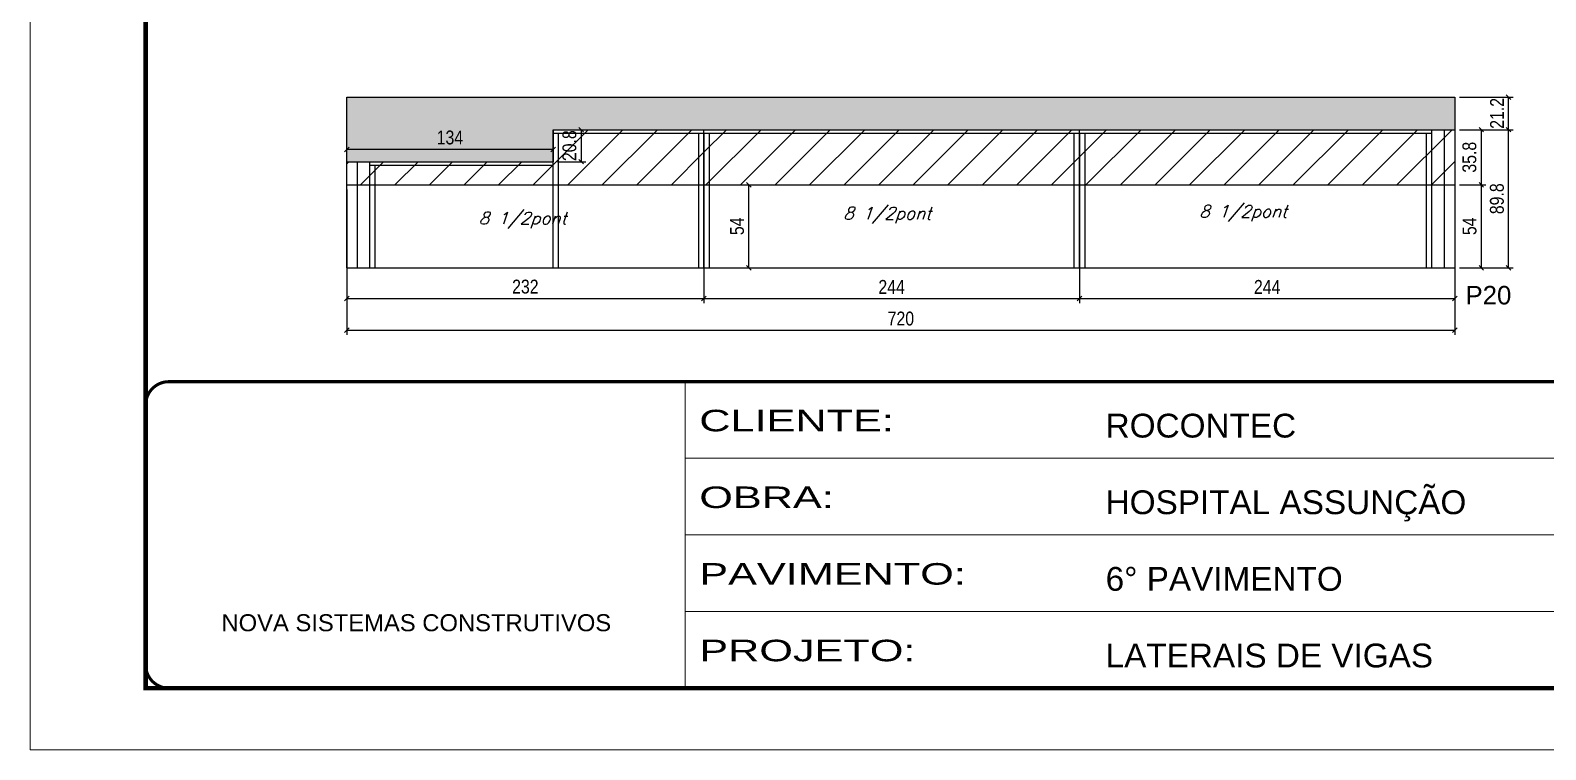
# Model space of a CAD drawing. Extents: x -20960 to -5926, y -2106 to 21915.
# Drawn here: x -10608 to -9624, y 18568 to 19036 of the extents above; entities that cross this region are included whole.
import ezdxf

# ---------------------------------------------------------------- set-up
doc = ezdxf.new("R2010")
doc.units = 0
doc.linetypes.add('CONTINUO', pattern=[0])
doc.linetypes.add('DASHED', pattern=[0.75, 0.5, -0.25])
for name, color, linetype in [('5', 5, 'Continuous'), ('COTA', 241, 'Continuous'), ('Painéis', 200, 'Continuous'), ('Reaproveitamento', 251, 'Continuous'), ('SARR_2.2x7', 40, 'Continuous'), ('SARR_3.5x7', 81, 'Continuous'), ('texto', 7, 'Continuous')]:
    doc.layers.add(name, color=color, linetype=linetype)
doc.layers.add('Folhas', color=255, linetype='Continuous', lineweight=9)
doc.layers.add('SARRAFO DE PRESSAO', color=251, linetype='DASHED', lineweight=9)
doc.styles.add('ARIAL', font='arial.ttf')
doc.styles.add('COTA TECNICA-50', font='techl___.ttf', dxfattribs={"height": 9})
doc.styles.add('Romans', font='romans.shx')
doc.styles.get("Standard").update_dxf_attribs({"font": 'arial.ttf'})
doc.styles.add('Tecnologia', font='')
doc.styles.get('Tecnologia').set_extended_font_data('Forgotten Futurist')
doc.dimstyles.new('COTA PAINEL-50', dxfattribs={"dimtxt": 9, "dimasz": 3, "dimexe": 3, "dimexo": 3, "dimgap": 3, "dimtad": 1, "dimdec": 1, "dimzin": 12, "dimdsep": 46, "dimtxsty": 'COTA TECNICA-50', "dimblk1": 'OBLIQUE', "dimblk2": 'OBLIQUE', "dimsah": 1, "dimcen": 0.9, "dimclrd": 4, "dimclre": 4, "dimclrt": 240, "dimadec": 1, "dimazin": 3, "dimtfac": 1, "dimtdec": 1, "dimtmove": 0, "dimatfit": 3, "dimfxl": 1, "dimtolj": 1, "dimtzin": 12, "dimarcsym": 0})
pattern_1 = [(45, (1585, 0), (-11.22532, 11.22532), [])]

# ---------------------------------------------------------------- blocks, each defined once
blk = doc.blocks.new('9999999999')
at = {"color": 30, "linetype": 'CONTINUO'}
for p, q in [((98564.56, 34230.21), (98564.56, 34429.45)), ((98564.56, 34379.64), (99583.98, 34379.64)), ((98564.56, 34329.83), (99487.98, 34329.83)), ((98564.56, 34280.02), (99487.98, 34280.02))]:
    blk.add_line(p, q, dxfattribs=at)
at = {"color": 30, "linetype": 'CONTINUO', "const_width": 2}
blk.add_lwpolyline([(99583.98, 34230.21), (99583.98, 34414.45, 0.414214), (99568.98, 34429.45), (98228.98, 34429.45, 0.414214), (98213.98, 34414.45), (98213.98, 34245.21, 0.414214), (98228.98, 34230.21), (99583.98, 34230.21)], format="xyb", dxfattribs=at)
at = {"layer": 'Folhas'}
blk.add_lwpolyline([(98138.98, 34190.21), (99623.98, 34190.21), (99623.98, 35240.21), (98138.98, 35240.21)], close=True, dxfattribs=at)
at = {"layer": 'Folhas', "color": 30, "const_width": 3}
blk.add_lwpolyline([(98213.98, 34230.21), (99583.98, 34230.21), (99583.98, 35200.21), (98213.98, 35200.21)], close=True, dxfattribs=at)
at = {"color": 7, "linetype": 'Continuous', "ltscale": 5, "style": 'ARIAL'}
for s, height, p in [('ROCONTEC', 15.483, (98837.68, 34393.13)), ('HOSPITAL ASSUNÇÃO', 15.4829, (98837.68, 34343.32)), ('6° PAVIMENTO', 15.4829, (98837.68, 34293.51)), ('NOVA SISTEMAS CONSTRUTIVOS', 11.0592, (98263.19, 34267.21)), ('LATERAIS DE VIGAS', 15.4829, (98837.68, 34243.7))]:
    blk.add_text(s, height=height, dxfattribs=at).set_placement(p)
at = {"layer": 'Folhas', "color": 7, "style": 'Tecnologia', "width": 1.5}
for s, p in [('CLIENTE:', (98573.65, 34397.17)), ('OBRA:', (98573.65, 34347.31)), ('PAVIMENTO:', (98573.65, 34297.5)), ('PROJETO:', (98573.65, 34247.69))]:
    blk.add_text(s, height=14, dxfattribs=at).set_placement(p)
blk = doc.blocks.new('_Oblique')
at = {"color": 0, "linetype": 'ByBlock', "lineweight": -2}
blk.add_line((-0.5, -0.5), (0.5, 0.5), dxfattribs=at)
blk = doc.blocks.new('*D359')
at = {"layer": 'COTA', "color": 4, "lineweight": -2, "transparency": 16777216}
for p, q in [((-9679.86, 18971.3), (-9644.96, 18971.3)), ((-9647.96, 18881.5), (-9647.96, 18971.3)), ((-9679.86, 18881.5), (-9644.96, 18881.5))]:
    blk.add_line(p, q, dxfattribs=at)
at = {"layer": 'Defpoints', "color": 0, "transparency": 16777216}
for p in [(-9682.86, 18971.3), (-9647.96, 18971.3), (-9682.86, 18881.5)]:
    blk.add_point(p, dxfattribs=at)
at = {"layer": 'COTA', "color": 4, "lineweight": -2, "transparency": 16777216, "xscale": 3, "yscale": 3, "zscale": 3}
for p, rotation in [((-9647.96, 18971.3), 90), ((-9647.96, 18881.5), 270)]:
    blk.add_blockref('_Oblique', p, dxfattribs=dict(at, rotation=rotation))
at = {"layer": 'COTA', "color": 240, "transparency": 16777216, "insert": (-9655.55, 18926.4), "char_height": 9, "attachment_point": 5, "rotation": 90, "style": 'COTA TECNICA-50'}
blk.add_mtext('\\A1;89.8', dxfattribs=at)
blk = doc.blocks.new('*D382')
at = {"layer": 'COTA', "color": 4, "lineweight": -2, "transparency": 16777216}
for p, q in [((-9679.86, 18992.5), (-9644.96, 18992.5)), ((-9647.96, 18971.3), (-9647.96, 18992.5)), ((-9679.86, 18971.3), (-9644.96, 18971.3))]:
    blk.add_line(p, q, dxfattribs=at)
at = {"layer": 'Defpoints', "color": 0, "transparency": 16777216}
for p in [(-9682.86, 18992.5), (-9647.96, 18992.5), (-9682.86, 18971.3)]:
    blk.add_point(p, dxfattribs=at)
at = {"layer": 'COTA', "color": 4, "lineweight": -2, "transparency": 16777216, "xscale": 3, "yscale": 3, "zscale": 3}
for p, rotation in [((-9647.96, 18992.5), 90), ((-9647.96, 18971.3), 270)]:
    blk.add_blockref('_Oblique', p, dxfattribs=dict(at, rotation=rotation))
at = {"layer": 'COTA', "color": 240, "transparency": 16777216, "insert": (-9655.51, 18981.9), "char_height": 9, "attachment_point": 5, "rotation": 90, "style": 'COTA TECNICA-50'}
blk.add_mtext('\\A1;21.2', dxfattribs=at)
blk = doc.blocks.new('*D383')
at = {"layer": 'COTA', "color": 4, "lineweight": -2, "transparency": 16777216}
for p, q in [((-10170.86, 18932.5), (-10170.86, 18858.53)), ((-10402.86, 18878.5), (-10402.86, 18858.53)), ((-10402.86, 18861.53), (-10170.86, 18861.53))]:
    blk.add_line(p, q, dxfattribs=at)
at = {"layer": 'Defpoints', "color": 0, "transparency": 16777216}
for p in [(-10170.86, 18935.5), (-10402.86, 18881.5), (-10170.86, 18861.53)]:
    blk.add_point(p, dxfattribs=at)
at = {"layer": 'COTA', "color": 4, "lineweight": -2, "transparency": 16777216, "xscale": 3, "yscale": 3, "zscale": 3, "rotation": 180}
blk.add_blockref('_Oblique', (-10402.86, 18861.53), dxfattribs=at)
at = {"layer": 'COTA', "color": 4, "lineweight": -2, "transparency": 16777216, "xscale": 3, "yscale": 3, "zscale": 3}
blk.add_blockref('_Oblique', (-10170.86, 18861.53), dxfattribs=at)
at = {"layer": 'COTA', "color": 240, "transparency": 16777216, "insert": (-10286.86, 18869.23), "char_height": 9, "attachment_point": 5, "style": 'COTA TECNICA-50'}
blk.add_mtext('\\A1;232', dxfattribs=at)
blk = doc.blocks.new('*D384')
at = {"layer": 'COTA', "color": 4, "lineweight": -2, "transparency": 16777216}
for p, q in [((-10170.86, 18932.5), (-10170.86, 18858.53)), ((-9926.86, 18932.5), (-9926.86, 18858.53)), ((-10170.86, 18861.53), (-9926.86, 18861.53))]:
    blk.add_line(p, q, dxfattribs=at)
at = {"layer": 'Defpoints', "color": 0, "transparency": 16777216}
for p in [(-10170.86, 18935.5), (-9926.86, 18935.5), (-9926.86, 18861.53)]:
    blk.add_point(p, dxfattribs=at)
at = {"layer": 'COTA', "color": 4, "lineweight": -2, "transparency": 16777216, "xscale": 3, "yscale": 3, "zscale": 3, "rotation": 180}
blk.add_blockref('_Oblique', (-10170.86, 18861.53), dxfattribs=at)
at = {"layer": 'COTA', "color": 4, "lineweight": -2, "transparency": 16777216, "xscale": 3, "yscale": 3, "zscale": 3}
blk.add_blockref('_Oblique', (-9926.86, 18861.53), dxfattribs=at)
at = {"layer": 'COTA', "color": 240, "transparency": 16777216, "insert": (-10048.86, 18869.09), "char_height": 9, "attachment_point": 5, "style": 'COTA TECNICA-50'}
blk.add_mtext('\\A1;244', dxfattribs=at)
blk = doc.blocks.new('*D385')
at = {"layer": 'COTA', "color": 4, "lineweight": -2, "transparency": 16777216}
for p, q in [((-9926.86, 18932.5), (-9926.86, 18858.53)), ((-9682.86, 18932.5), (-9682.86, 18858.53)), ((-9926.86, 18861.53), (-9682.86, 18861.53))]:
    blk.add_line(p, q, dxfattribs=at)
at = {"layer": 'Defpoints', "color": 0, "transparency": 16777216}
for p in [(-9926.86, 18935.5), (-9682.86, 18935.5), (-9682.86, 18861.53)]:
    blk.add_point(p, dxfattribs=at)
at = {"layer": 'COTA', "color": 4, "lineweight": -2, "transparency": 16777216, "xscale": 3, "yscale": 3, "zscale": 3, "rotation": 180}
blk.add_blockref('_Oblique', (-9926.86, 18861.53), dxfattribs=at)
at = {"layer": 'COTA', "color": 4, "lineweight": -2, "transparency": 16777216, "xscale": 3, "yscale": 3, "zscale": 3}
blk.add_blockref('_Oblique', (-9682.86, 18861.53), dxfattribs=at)
at = {"layer": 'COTA', "color": 240, "transparency": 16777216, "insert": (-9804.86, 18869.09), "char_height": 9, "attachment_point": 5, "style": 'COTA TECNICA-50'}
blk.add_mtext('\\A1;244', dxfattribs=at)
blk = doc.blocks.new('*D386')
at = {"layer": 'COTA', "color": 4, "lineweight": -2, "transparency": 16777216}
for p, q in [((-10402.86, 18953.5), (-10402.86, 18961.49)), ((-10268.86, 18958.49), (-10402.86, 18958.49)), ((-10268.86, 18953.5), (-10268.86, 18961.49))]:
    blk.add_line(p, q, dxfattribs=at)
at = {"layer": 'Defpoints', "color": 0, "transparency": 16777216}
for p in [(-10402.86, 18958.49), (-10402.86, 18950.5), (-10268.86, 18950.5)]:
    blk.add_point(p, dxfattribs=at)
at = {"layer": 'COTA', "color": 4, "lineweight": -2, "transparency": 16777216, "xscale": 3, "yscale": 3, "zscale": 3, "rotation": 180}
blk.add_blockref('_Oblique', (-10402.86, 18958.49), dxfattribs=at)
at = {"layer": 'COTA', "color": 4, "lineweight": -2, "transparency": 16777216, "xscale": 3, "yscale": 3, "zscale": 3}
blk.add_blockref('_Oblique', (-10268.86, 18958.49), dxfattribs=at)
at = {"layer": 'COTA', "color": 240, "transparency": 16777216, "insert": (-10335.86, 18966.19), "char_height": 9, "attachment_point": 5, "style": 'COTA TECNICA-50'}
blk.add_mtext('\\A1;134', dxfattribs=at)
blk = doc.blocks.new('*D387')
at = {"layer": 'COTA', "color": 4, "lineweight": -2, "transparency": 16777216}
for p, q in [((-10265.86, 18971.3), (-10247.59, 18971.3)), ((-10250.59, 18971.3), (-10250.59, 18950.5)), ((-10265.86, 18950.5), (-10247.59, 18950.5))]:
    blk.add_line(p, q, dxfattribs=at)
at = {"layer": 'Defpoints', "color": 0, "transparency": 16777216}
for p in [(-10268.86, 18971.3), (-10268.86, 18950.5), (-10250.59, 18950.5)]:
    blk.add_point(p, dxfattribs=at)
at = {"layer": 'COTA', "color": 4, "lineweight": -2, "transparency": 16777216, "xscale": 3, "yscale": 3, "zscale": 3}
for p, rotation in [((-10250.59, 18971.3), 90), ((-10250.59, 18950.5), 270)]:
    blk.add_blockref('_Oblique', p, dxfattribs=dict(at, rotation=rotation))
at = {"layer": 'COTA', "color": 240, "transparency": 16777216, "insert": (-10258.2, 18960.9), "char_height": 9, "attachment_point": 5, "rotation": 90, "style": 'COTA TECNICA-50'}
blk.add_mtext('\\A1;20.8', dxfattribs=at)
blk = doc.blocks.new('*D391')
at = {"layer": 'COTA', "color": 4, "lineweight": -2, "transparency": 16777216}
for p, q in [((-10164.34, 18935.5), (-10138.71, 18935.5)), ((-10141.71, 18881.5), (-10141.71, 18935.5)), ((-10164.34, 18881.5), (-10138.71, 18881.5))]:
    blk.add_line(p, q, dxfattribs=at)
at = {"layer": 'Defpoints', "color": 0, "transparency": 16777216}
for p in [(-10167.34, 18935.5), (-10141.71, 18935.5), (-10167.34, 18881.5)]:
    blk.add_point(p, dxfattribs=at)
at = {"layer": 'COTA', "color": 4, "lineweight": -2, "transparency": 16777216, "xscale": 3, "yscale": 3, "zscale": 3}
for p, rotation in [((-10141.71, 18935.5), 90), ((-10141.71, 18881.5), 270)]:
    blk.add_blockref('_Oblique', p, dxfattribs=dict(at, rotation=rotation))
at = {"layer": 'COTA', "color": 240, "transparency": 16777216, "insert": (-10149.31, 18908.5), "char_height": 9, "attachment_point": 5, "rotation": 90, "style": 'COTA TECNICA-50'}
blk.add_mtext('\\A1;54', dxfattribs=at)
blk = doc.blocks.new('*D393')
at = {"layer": 'COTA', "color": 4, "lineweight": -2, "transparency": 16777216}
for p, q in [((-10402.86, 18932.5), (-10402.86, 18837.89)), ((-9682.86, 18932.5), (-9682.86, 18837.89)), ((-10402.86, 18840.89), (-9682.86, 18840.89))]:
    blk.add_line(p, q, dxfattribs=at)
at = {"layer": 'Defpoints', "color": 0, "transparency": 16777216}
for p in [(-10402.86, 18935.5), (-9682.86, 18935.5), (-9682.86, 18840.89)]:
    blk.add_point(p, dxfattribs=at)
at = {"layer": 'COTA', "color": 4, "lineweight": -2, "transparency": 16777216, "xscale": 3, "yscale": 3, "zscale": 3, "rotation": 180}
blk.add_blockref('_Oblique', (-10402.86, 18840.89), dxfattribs=at)
at = {"layer": 'COTA', "color": 4, "lineweight": -2, "transparency": 16777216, "xscale": 3, "yscale": 3, "zscale": 3}
blk.add_blockref('_Oblique', (-9682.86, 18840.89), dxfattribs=at)
at = {"layer": 'COTA', "color": 240, "transparency": 16777216, "insert": (-10042.86, 18848.48), "char_height": 9, "attachment_point": 5, "style": 'COTA TECNICA-50'}
blk.add_mtext('\\A1;720', dxfattribs=at)
blk = doc.blocks.new('*D361')
at = {"layer": 'COTA', "color": 4, "lineweight": -2, "transparency": 16777216}
for p, q in [((-9679.86, 18935.5), (-9662.7, 18935.5)), ((-9665.7, 18881.5), (-9665.7, 18935.5)), ((-9679.86, 18881.5), (-9662.7, 18881.5))]:
    blk.add_line(p, q, dxfattribs=at)
at = {"layer": 'Defpoints', "color": 0, "transparency": 16777216}
for p in [(-9682.86, 18935.5), (-9665.7, 18935.5), (-9682.86, 18881.5)]:
    blk.add_point(p, dxfattribs=at)
at = {"layer": 'COTA', "color": 4, "lineweight": -2, "transparency": 16777216, "xscale": 3, "yscale": 3, "zscale": 3}
for p, rotation in [((-9665.7, 18935.5), 90), ((-9665.7, 18881.5), 270)]:
    blk.add_blockref('_Oblique', p, dxfattribs=dict(at, rotation=rotation))
at = {"layer": 'COTA', "color": 240, "transparency": 16777216, "insert": (-9673.3, 18908.5), "char_height": 9, "attachment_point": 5, "rotation": 90, "style": 'COTA TECNICA-50'}
blk.add_mtext('\\A1;54', dxfattribs=at)
blk = doc.blocks.new('*D362')
at = {"layer": 'COTA', "color": 4, "lineweight": -2, "transparency": 16777216}
for p, q in [((-9679.86, 18971.3), (-9662.7, 18971.3)), ((-9665.7, 18935.5), (-9665.7, 18971.3)), ((-9679.86, 18935.5), (-9662.7, 18935.5))]:
    blk.add_line(p, q, dxfattribs=at)
at = {"layer": 'Defpoints', "color": 0, "transparency": 16777216}
for p in [(-9682.86, 18971.3), (-9665.7, 18971.3), (-9682.86, 18935.5)]:
    blk.add_point(p, dxfattribs=at)
at = {"layer": 'COTA', "color": 4, "lineweight": -2, "transparency": 16777216, "xscale": 3, "yscale": 3, "zscale": 3}
for p, rotation in [((-9665.7, 18971.3), 90), ((-9665.7, 18935.5), 270)]:
    blk.add_blockref('_Oblique', p, dxfattribs=dict(at, rotation=rotation))
at = {"layer": 'COTA', "color": 240, "transparency": 16777216, "insert": (-9673.42, 18953.4), "char_height": 9, "attachment_point": 5, "rotation": 90, "style": 'COTA TECNICA-50'}
blk.add_mtext('\\A1;35.8', dxfattribs=at)

msp = doc.modelspace()

# ---------------------------------------------------------------- hatches: boundary and pattern name
at = {"layer": 'COTA', "linetype": 'ByBlock'}
h = msp.add_hatch(dxfattribs=at)
h.set_pattern_fill('AR-CONC', color=256, scale=0.03)
h.set_pattern_definition([(50, (1585, 0), (5.4655401, -0.4781726), [0.5715, -6.2865]), (355, (1585, 0), (-1.0573026, 5.7317054), [0.4572, -5.0292175]), (100.451445, (1585.4555, -0.04), (4.4082374, 5.2535326), [0.4857003, -5.3427073]), (46.1842, (1585, 1.524), (8.1323712, -1.2612698), [0.85725, -9.42975]), (96.635558, (1585.678, 1.419), (7.122124, 7.4227837), [0.7285507, -8.0140682]), (351.18415, (1585, 1.524), (7.122124, 7.4227837), [0.685799, -7.543792]), (21, (1585.762, 1.143), (4.5484317, -3.06795595), [0.5715, -6.2865]), (326, (1585.762, 1.143), (1.8540609, 5.525639), [0.4572, -5.0292]), (71.451445, (1586.141, 0.8873), (6.4024926, 2.4576831), [0.4857003, -5.3426981]), (37.5, (1585, 0), (0.0926581, 2.53665117), [0, -4.96824, 0, -5.1054, 0, -5.04825]), (7.5, (1585, 0), (2.00458988, 3.00541724), [0, -2.91084, 0, -4.85394, 0, -1.92405]), (327.5, (1583.3007, 0), (4.06771786, -0.17186232), [0, -1.905, 0, -5.9436, 0, -7.8867]), (317.5, (1582.5387, 0), (4.44387544, 0.76279473), [0, -2.4765, 0, -3.94716, 0, -5.6007])])
h.paths.add_polyline_path([(-10402.86, 18992.5), (-10402.86, 18950.5), (-10268.86, 18950.5), (-10268.86, 18971.3), (-9682.86, 18971.3), (-9682.86, 18992.5)])
at = {"layer": 'Reaproveitamento', "transparency": 33554684}
h = msp.add_hatch(dxfattribs=at)
h.set_pattern_fill('ANSI31', color=256, scale=5)
h.set_pattern_definition(pattern_1)
h.paths.add_polyline_path([(-10170.86, 18935.5), (-10170.86, 18971.3), (-10268.86, 18971.3), (-10268.86, 18950.5), (-10402.86, 18950.5), (-10402.86, 18935.5)])
h = msp.add_hatch(dxfattribs=at)
h.set_pattern_fill('ANSI31', color=256, scale=5)
h.set_pattern_definition(pattern_1)
h.paths.add_polyline_path([(-10170.86, 18971.3), (-10170.86, 18935.5), (-9926.86, 18935.5), (-9926.86, 18971.3)])
h = msp.add_hatch(dxfattribs=at)
h.set_pattern_fill('ANSI31', color=256, scale=5)
h.set_pattern_definition(pattern_1)
h.paths.add_polyline_path([(-9682.86, 18935.5), (-9682.86, 18971.3), (-9926.86, 18971.3), (-9926.86, 18935.5)])

# ---------------------------------------------------------------- linework, layer by layer
at = {"layer": 'COTA', "linetype": 'ByBlock'}
for p, q in [((-10402.86, 18950.5), (-10402.86, 18992.5)), ((-10402.86, 18992.5), (-9682.86, 18992.5)), ((-9682.86, 18992.5), (-9682.86, 18971.3))]:
    msp.add_line(p, q, dxfattribs=at)
at = {"layer": 'Painéis'}
for p, q in [((-10268.86, 18971.3), (-9682.86, 18971.3)), ((-10268.86, 18971.3), (-10268.86, 18950.5)), ((-10170.86, 18881.5), (-10170.86, 18971.3)), ((-9926.86, 18881.5), (-9926.86, 18971.3)), ((-9682.86, 18971.3), (-9682.86, 18881.5)), ((-10402.86, 18950.5), (-10268.86, 18950.5)), ((-10402.86, 18881.5), (-10402.86, 18950.5)), ((-10402.86, 18935.5), (-9682.86, 18935.5)), ((-10402.86, 18881.5), (-9682.86, 18881.5))]:
    msp.add_line(p, q, dxfattribs=at)
at = {"layer": 'SARR_2.2x7', "linetype": 'Continuous'}
for p, q in [((-10268.86, 18969.1), (-10170.86, 18969.1)), ((-10170.86, 18969.1), (-9926.86, 18969.1)), ((-9926.86, 18969.1), (-9697.86, 18969.1)), ((-9689.86, 18971.3), (-9689.86, 18935.5)), ((-10395.86, 18935.5), (-10395.86, 18950.5)), ((-10387.86, 18948.3), (-10268.86, 18948.3)), ((-10395.86, 18881.5), (-10395.86, 18935.5)), ((-9689.86, 18935.5), (-9689.86, 18881.5))]:
    msp.add_line(p, q, dxfattribs=at)
at = {"layer": 'SARR_3.5x7'}
for p, q in [((-10268.86, 18881.5), (-10268.86, 18971.3)), ((-10265.36, 18881.5), (-10265.36, 18969.1)), ((-10174.39, 18969.1), (-10174.39, 18881.5)), ((-10170.86, 18969.1), (-10170.86, 18881.5)), ((-10167.34, 18969.1), (-10167.34, 18881.5)), ((-9930.39, 18969.1), (-9930.39, 18881.5)), ((-9926.86, 18969.1), (-9926.86, 18881.5)), ((-9923.34, 18969.1), (-9923.34, 18881.5)), ((-9701.36, 18881.5), (-9701.36, 18969.1)), ((-9697.86, 18881.5), (-9697.86, 18971.3)), ((-10387.86, 18881.5), (-10387.86, 18950.5)), ((-10384.36, 18881.5), (-10384.36, 18948.3)), ((-10387.86, 18881.5), (-10384.36, 18881.5)), ((-10268.86, 18881.5), (-10265.36, 18881.5)), ((-10174.39, 18881.5), (-10167.34, 18881.5)), ((-9930.39, 18881.5), (-9923.34, 18881.5)), ((-9701.36, 18881.5), (-9697.86, 18881.5))]:
    msp.add_line(p, q, dxfattribs=at)

# ---------------------------------------------------------------- block references
at = {"layer": 'SARRAFO DE PRESSAO', "color": 6, "linetype": 'ByBlock'}
msp.add_blockref('9999999999', (-108747.48, -15621.96), dxfattribs=at)

# ---------------------------------------------------------------- texts
at = {"layer": '5', "linetype": 'Continuous'}
msp.add_text('P20', height=12, rotation=0.00004, dxfattribs=at).set_placement((-9676.01, 18857.72))
at = {"layer": 'texto', "color": 2, "char_height": 8, "attachment_point": 5, "style": 'Romans'}
for insert in [(-10288.63, 18912.45), (-10051.74, 18915.68), (-9820.5, 18916.89)]:
    msp.add_mtext('{\\Q19;\\C256;8 1/2pont}', dxfattribs=dict(at, insert=insert))

# ---------------------------------------------------------------- dimensions: what is measured, and where the dimension line sits
at = {"layer": 'COTA'}
for base, p1, p2, picture, middle in [((-9647.96, 18992.5), (-9682.86, 18971.3), (-9682.86, 18992.5), '*D382', (-9647.96, 18981.9)), ((-10250.59, 18950.5), (-10268.86, 18971.3), (-10268.86, 18950.5), '*D387', (-10250.59, 18960.9))]:
    dim = msp.add_linear_dim(base=base, p1=p1, p2=p2, angle=90, dimstyle='COTA PAINEL-50', dxfattribs=at)
    dim.commit()
    dim.dimension.update_dxf_attribs({"geometry": picture, "text_midpoint": middle, "dimtype": 160})
for base, p1, p2, picture, middle in [((-10402.86, 18958.49), (-10268.86, 18950.5), (-10402.86, 18950.5), '*D386', (-10335.86, 18966.19)), ((-10170.86, 18861.53), (-10402.86, 18881.5), (-10170.86, 18935.5), '*D383', (-10286.86, 18869.23)), ((-9682.86, 18840.89), (-10402.86, 18935.5), (-9682.86, 18935.5), '*D393', (-10042.86, 18848.48))]:
    dim = msp.add_linear_dim(base=base, p1=p1, p2=p2, dimstyle='COTA PAINEL-50', dxfattribs=at)
    dim.commit()
    dim.dimension.update_dxf_attribs({"geometry": picture, "text_midpoint": middle})
for base, p1, p2, picture, middle in [((-9647.96, 18971.3), (-9682.86, 18881.5), (-9682.86, 18971.3), '*D359', (-9655.55, 18926.4)), ((-10141.71, 18935.5), (-10167.34, 18881.5), (-10167.34, 18935.5), '*D391', (-10149.31, 18908.5)), ((-9665.7, 18935.5), (-9682.86, 18881.5), (-9682.86, 18935.5), '*D361', (-9673.3, 18908.5))]:
    dim = msp.add_linear_dim(base=base, p1=p1, p2=p2, angle=90, dimstyle='COTA PAINEL-50', dxfattribs=at)
    dim.commit()
    dim.dimension.update_dxf_attribs({"geometry": picture, "text_midpoint": middle})
dim = msp.add_linear_dim(base=(-9665.7, 18971.3), p1=(-9682.86, 18935.5), p2=(-9682.86, 18971.3), angle=90, dimstyle='COTA PAINEL-50', override={"dimtmove": 1}, dxfattribs=at)
dim.commit()
dim.dimension.update_dxf_attribs({"geometry": '*D362', "text_midpoint": (-9673.42, 18953.4)})
for base, p1, p2, picture, middle in [((-9926.86, 18861.53), (-10170.86, 18935.5), (-9926.86, 18935.5), '*D384', (-10048.86, 18869.09)), ((-9682.86, 18861.53), (-9926.86, 18935.5), (-9682.86, 18935.5), '*D385', (-9804.86, 18869.09))]:
    dim = msp.add_linear_dim(base=base, p1=p1, p2=p2, dimstyle='COTA PAINEL-50', override={"dimtmove": 1}, dxfattribs=at)
    dim.commit()
    dim.dimension.update_dxf_attribs({"geometry": picture, "text_midpoint": middle})

doc.saveas('drawing.dxf')
